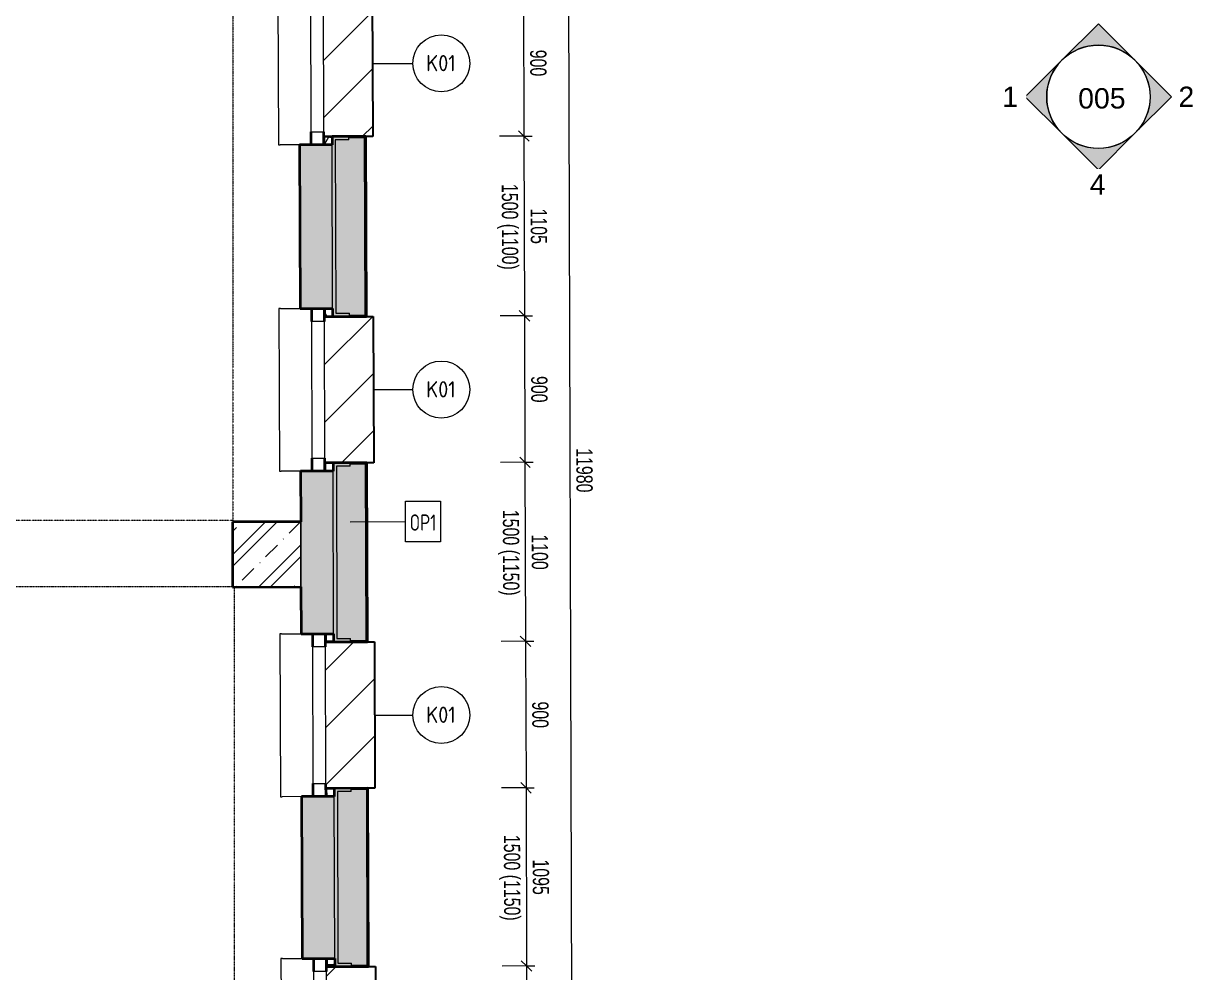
# Model space of a CAD drawing. Header units: millimetres. Extents: x 48671 to 278361, y -45352 to 20466.
# Drawn here: x 76425 to 83670, y -14301 to -8470 of the extents above; entities that cross this region are included whole.
import ezdxf

# ---------------------------------------------------------------- set-up
doc = ezdxf.new("R2010")
doc.units = ezdxf.units.MM
doc.linetypes.add('Dash dot dot', pattern=[5, 2, -1, 0, -1, 0, -1])
for name, color, linetype, lineweight in [('A-ANNO-DIMS', 211, 'Continuous', 9), ('A-ANNO-DIMS-50', 211, 'Continuous', 9), ('A-DETL', 90, 'Continuous', 13), ('A-GENM', 13, 'Continuous', 13), ('A-GLAZ', 151, 'Continuous', 13), ('A-WALL', 113, 'Continuous', 13), ('A-WALL-IDEN', 211, 'Continuous', 9), ('A-WALL-PATT', 111, 'Continuous', 35), ('G-ANNO-SYMB', 111, 'Continuous', 9), ('Q-SPCQ', 91, 'Continuous', 13), ('Q-SPCQ-IDEN', 132, 'Continuous', 9), ('S-COLS', 52, 'Continuous', 13)]:
    doc.layers.add(name, color=color, linetype=linetype, lineweight=lineweight)
doc.styles.add('Arial', font='arial.ttf', dxfattribs={"height": 125})
doc.styles.add('Arial_1', font='arial.ttf', dxfattribs={"width": 0.7, "height": 100})
doc.styles.add('ISOCPEUR', font='isocpeur.ttf', dxfattribs={"width": 0.75, "height": 100})
doc.styles.add('ISOCPEUR_1', font='isocpeur.ttf', dxfattribs={"width": 0.9, "height": 100})
doc.dimstyles.new('Vnitřní_-_průhledné', dxfattribs={"dimscale": 304.8, "dimtxt": 102.02594, "dimasz": 0.213255, "dimexe": 0.164042, "dimexo": 0.0625, "dimgap": 0.032808, "dimtad": 1, "dimdec": 0, "dimrnd": 5, "dimzin": 0, "dimdsep": 46, "dimtxsty": 'Arial_1', "dimblk1": 'OBLIQUE', "dimblk2": 'OBLIQUE', "dimsah": 1, "dimcen": 0.09, "dimdle": 0.164042, "dimazin": 0, "dimtfac": 1, "dimtdec": 4, "dimtix": 1, "dimtmove": 0, "dimatfit": 3, "dimfxl": 0.492126, "dimfxlon": 1, "dimtvp": 1, "dimtolj": 1, "dimtzin": 0, "dimarcsym": 2})

# ---------------------------------------------------------------- blocks, each defined once
blk = doc.blocks.new('OKNO_1k_nadsvetlik - OKNO_1k_nadsvetlik_1000 x 1500-1969491-1NP_NÁVRH B')
at = {"layer": 'A-GLAZ'}
h = blk.add_hatch(dxfattribs=at)
h.set_pattern_fill('FP_87', color=256, style=0, pattern_type=2)
h.set_pattern_definition([(89.818, (-12968.73, -78191.353), (-43.061545, 75.137164), [50, -100]), (149.818, (-12968.57, -78141.353), (-86.601465, 0.27619), [50, -100]), (29.818, (-12968.57, -78141.353), (43.53992, 74.860973), [50, -100])])
h.paths.add_polyline_path([(500, 50), (500, 100), (450, 100), (450, 50), (499.8, 50)])
h.paths.add_polyline_path([(-450, 50), (-450, 100), (-500, 100), (-499.5, 50), (-478.1, 50)])
at = {"layer": 'A-GLAZ', "lineweight": 35}
for p, q in [((-450, 50), (-450, 100)), ((450, 100), (450, 50)), ((-500, 50), (-450, 50)), ((-420, 50), (-500, 50)), ((500, 50), (420, 50)), ((450, 50), (500, 50)), ((-500, -30), (-420, -30)), ((420, -30), (500, -30))]:
    blk.add_line(p, q, dxfattribs=at)
at = {"layer": 'A-GLAZ'}
for p, q in [((420, 50), (-420, 50)), ((-420, 50), (-420, -30)), ((420, -30), (420, 50)), ((-420, -30), (420, -30))]:
    blk.add_line(p, q, dxfattribs=at)
blk = doc.blocks.new('parapet s nosem_vnitní - parapet s nosem_vnitní-1280344-1NP_NÁVRH B')
at = {"layer": 'A-GENM'}
for p, q in [((-500, -190), (-500, -70)), ((500, -70), (500, -190)), ((-500, -190), (-500, -200)), ((-500, -200), (500, -200)), ((500, -200), (500, -190))]:
    blk.add_line(p, q, dxfattribs=at)
blk = doc.blocks.new('parapet_ext - parapet_ext-1802110-1NP_NÁVRH B')
at = {"layer": 'Q-SPCQ'}
h = blk.add_hatch(dxfattribs=at)
h.set_pattern_fill('FP_88', color=11, style=0, pattern_type=2)
h.set_pattern_definition([(134.818, (-12968.73, -78241.35), (-177.3373, -176.2143), [])])
h.paths.add_polyline_path([(450, 0), (450, 300), (-450, 300), (-450, 0), (449.8, 0)])
at = {"layer": 'Q-SPCQ', "color": 21, "lineweight": 25}
for p, q in [((-450, 258), (-450, 300)), ((-450, 300), (450, 300)), ((450, 300), (450, 258))]:
    blk.add_line(p, q, dxfattribs=at)
blk = doc.blocks.new('OKNO_1k_nadsvetlik - OKNO_1k_nadsvetlik_1000 x 1500-V39-1NP_NÁVRH B')
at = {"layer": 'A-GLAZ'}
h = blk.add_hatch(dxfattribs=at)
h.set_pattern_fill('FP_89', color=256, style=0, pattern_type=2)
h.set_pattern_definition([(89.818, (-14963.73, -78191.353), (-43.061545, 75.137164), [50, -100]), (149.818, (-14963.57, -78141.353), (-86.601465, 0.27619), [50, -100]), (29.818, (-14963.57, -78141.353), (43.53992, 74.860973), [50, -100])])
h.paths.add_polyline_path([(500, 50), (500, 100), (450, 100), (450, 50), (499.8, 50)])
h.paths.add_polyline_path([(-450, 50), (-450, 100), (-500, 100), (-499.5, 50), (-470.2, 50)])
at = {"layer": 'A-GLAZ', "lineweight": 35}
for p, q in [((-450, 50), (-450, 100)), ((450, 100), (450, 50)), ((-500, 50), (-450, 50)), ((-420, 50), (-500, 50)), ((500, 50), (420, 50)), ((450, 50), (500, 50)), ((-500, -30), (-420, -30)), ((420, -30), (500, -30))]:
    blk.add_line(p, q, dxfattribs=at)
at = {"layer": 'A-GLAZ'}
for p, q in [((420, 50), (-420, 50)), ((-420, 50), (-420, -30)), ((420, -30), (420, 50)), ((-420, -30), (420, -30))]:
    blk.add_line(p, q, dxfattribs=at)
blk = doc.blocks.new('parapet_ext - parapet_ext-V40-1NP_NÁVRH B')
at = {"layer": 'Q-SPCQ'}
h = blk.add_hatch(dxfattribs=at)
h.set_pattern_fill('FP_90', color=11, style=0, pattern_type=2)
h.set_pattern_definition([(134.818, (-14963.73, -78241.35), (-177.3373, -176.2143), [])])
h.paths.add_polyline_path([(450, 0), (450, 300), (-450, 300), (-450, 0), (420.3, 0)])
at = {"layer": 'Q-SPCQ', "color": 21, "lineweight": 25}
for p, q in [((-450, 258), (-450, 300)), ((-450, 300), (450, 300)), ((450, 300), (450, 258))]:
    blk.add_line(p, q, dxfattribs=at)
blk = doc.blocks.new('OKNO_1k_nadsvetlik - OKNO_1k_nadsvetlik_1000 x 1500-V41-1NP_NÁVRH B')
at = {"layer": 'A-GLAZ'}
h = blk.add_hatch(dxfattribs=at)
h.set_pattern_fill('FP_91', color=256, style=0, pattern_type=2)
h.set_pattern_definition([(89.818, (-10968.73, -78191.353), (-43.061545, 75.137164), [50, -100]), (149.818, (-10968.57, -78141.353), (-86.601465, 0.27619), [50, -100]), (29.818, (-10968.57, -78141.353), (43.53992, 74.860973), [50, -100])])
h.paths.add_polyline_path([(500, 50), (500, 100), (450, 100), (450, 50), (499.8, 50)])
h.paths.add_polyline_path([(-450, 50), (-450, 100), (-500, 100), (-499.5, 50), (-470.2, 50)])
at = {"layer": 'A-GLAZ', "lineweight": 35}
for p, q in [((-450, 50), (-450, 100)), ((450, 100), (450, 50)), ((-500, 50), (-450, 50)), ((-420, 50), (-500, 50)), ((500, 50), (420, 50)), ((450, 50), (500, 50)), ((-500, -30), (-420, -30)), ((420, -30), (500, -30))]:
    blk.add_line(p, q, dxfattribs=at)
at = {"layer": 'A-GLAZ'}
for p, q in [((420, 50), (-420, 50)), ((-420, 50), (-420, -30)), ((420, -30), (420, 50)), ((-420, -30), (420, -30))]:
    blk.add_line(p, q, dxfattribs=at)
blk = doc.blocks.new('parapet_ext - parapet_ext-V42-1NP_NÁVRH B')
at = {"layer": 'Q-SPCQ'}
h = blk.add_hatch(dxfattribs=at)
h.set_pattern_fill('FP_92', color=11, style=0, pattern_type=2)
h.set_pattern_definition([(134.818, (-10968.73, -78241.35), (-177.3373, -176.2143), [])])
h.paths.add_polyline_path([(450, 0), (450, 300), (-450, 300), (-450, 0), (449.8, 0)])
at = {"layer": 'Q-SPCQ', "color": 21, "lineweight": 25}
for p, q in [((-450, 258), (-450, 300)), ((-450, 300), (450, 300)), ((450, 300), (450, 258))]:
    blk.add_line(p, q, dxfattribs=at)
blk = doc.blocks.new('OKNO_1k_nadsvetlik - OKNO_1k_nadsvetlik_1000 x 1500-V43-1NP_NÁVRH B')
at = {"layer": 'A-GLAZ'}
h = blk.add_hatch(dxfattribs=at)
h.set_pattern_fill('FP_93', color=256, style=0, pattern_type=2)
h.set_pattern_definition([(89.818, (-8963.73, -78191.353), (-43.061545, 75.137164), [50, -100]), (149.818, (-8963.57, -78141.353), (-86.601465, 0.27619), [50, -100]), (29.818, (-8963.57, -78141.353), (43.53992, 74.860973), [50, -100])])
h.paths.add_polyline_path([(500, 50), (500, 100), (450, 100), (450, 50), (499.8, 50)])
h.paths.add_polyline_path([(-450, 50), (-450, 100), (-500, 100), (-499.5, 50), (-467.5, 50)])
at = {"layer": 'A-GLAZ', "lineweight": 35}
for p, q in [((-450, 50), (-450, 100)), ((450, 100), (450, 50)), ((-500, 50), (-450, 50)), ((-420, 50), (-500, 50)), ((500, 50), (420, 50)), ((450, 50), (500, 50)), ((-500, -30), (-420, -30)), ((420, -30), (500, -30))]:
    blk.add_line(p, q, dxfattribs=at)
at = {"layer": 'A-GLAZ'}
for p, q in [((420, 50), (-420, 50)), ((-420, 50), (-420, -30)), ((420, -30), (420, 50)), ((-420, -30), (420, -30))]:
    blk.add_line(p, q, dxfattribs=at)
blk = doc.blocks.new('parapet_ext - parapet_ext-V44-1NP_NÁVRH B')
at = {"layer": 'Q-SPCQ'}
h = blk.add_hatch(dxfattribs=at)
h.set_pattern_fill('FP_94', color=11, style=0, pattern_type=2)
h.set_pattern_definition([(134.818, (-8963.73, -78241.35), (-177.3373, -176.2143), [])])
h.paths.add_polyline_path([(450, 0), (450, 300), (-450, 300), (-450, 0), (420.3, 0)])
at = {"layer": 'Q-SPCQ', "color": 21, "lineweight": 25}
for p, q in [((-450, 258), (-450, 300)), ((-450, 300), (450, 300)), ((450, 300), (450, 258))]:
    blk.add_line(p, q, dxfattribs=at)
blk = doc.blocks.new('Pohled - Vyplněná šipka-93341-1NP_NÁVRH B')
at = {"layer": 'G-ANNO-SYMB'}
blk.add_circle((0, 0), 6.35, dxfattribs=at)
blk = doc.blocks.new('Pohled - Vyplněná šipka-94945-1NP_NÁVRH B')
at = {"layer": 'G-ANNO-SYMB'}
h = blk.add_hatch(color=256, dxfattribs=at)
edge = h.paths.add_edge_path()
edge.add_line((0, 8.98), (4.49, 4.49))
edge.add_arc((0, 0), 6.35, 45, 135)
edge.add_line((-4.49, 4.49), (0, 8.98))
for p, q in [((0, 8.98), (-4.49, 4.49)), ((0, 8.98), (-4.49, 4.49)), ((4.49, 4.49), (0, 8.98)), ((4.49, 4.49), (0, 8.98))]:
    blk.add_line(p, q, dxfattribs=at)
blk.add_arc((0, 0), 6.35, 45, 135, dxfattribs=at)
blk = doc.blocks.new('DIMBLOCK33-1NP_NÁVRH B')
at = {"layer": 'A-ANNO-DIMS-50', "lineweight": 18}
for p, q in [((79497.3, -8260.9), (79464.7, -8228.5)), ((79497.3, -8260.9), (79529.9, -8293.3)), ((79500.2, -9160.9), (79467.6, -9128.5)), ((79500.2, -9160.9), (79532.8, -9193.3))]:
    blk.add_line(p, q, dxfattribs=at)
at = {"layer": 'A-ANNO-DIMS-50'}
for p, q in [((79497.3, -8260.9), (79347.3, -8261.4)), ((79497.3, -8260.9), (79547.3, -8260.8)), ((79497.3, -8260.9), (79500.2, -9160.9)), ((79500.2, -9160.9), (79350.2, -9161.4)), ((79500.2, -9160.9), (79550.2, -9160.8))]:
    blk.add_line(p, q, dxfattribs=at)
at = {"layer": 'A-ANNO-DIMS-50', "color": 0, "insert": (79638.3, -8630.4), "char_height": 100, "width": 192.123, "attachment_point": 1, "rotation": 270.18224, "line_spacing_factor": 0.941778, "style": 'Arial_1'}
blk.add_mtext('900', dxfattribs=at)
blk = doc.blocks.new('_Oblique')
at = {"color": 0, "linetype": 'ByBlock', "lineweight": -2}
blk.add_line((-0.5, -0.5), (0.5, 0.5), dxfattribs=at)
blk = doc.blocks.new('DIMBLOCK34-1NP_NÁVRH B')
at = {"layer": 'A-ANNO-DIMS-50'}
for p, q in [((79500.2, -9160.9), (79350.2, -9161.4)), ((79500.2, -9160.9), (79550.2, -9160.8)), ((79500.2, -9160.9), (79503.7, -10265.9)), ((79503.7, -10265.9), (79353.7, -10266.4)), ((79503.7, -10265.9), (79553.7, -10265.7))]:
    blk.add_line(p, q, dxfattribs=at)
at = {"layer": 'A-ANNO-DIMS-50', "lineweight": 18}
for p, q in [((79500.2, -9160.9), (79467.6, -9128.5)), ((79500.2, -9160.9), (79532.8, -9193.3)), ((79503.7, -10265.9), (79471.1, -10233.5)), ((79503.7, -10265.9), (79536.3, -10298.3))]:
    blk.add_line(p, q, dxfattribs=at)
at = {"layer": 'A-ANNO-DIMS-50', "color": 0, "char_height": 100, "attachment_point": 1, "rotation": 270.18224, "line_spacing_factor": 0.941778, "style": 'Arial_1'}
for s, insert, width in [('1500 (1100)', (79464, -9455.3), 619.69), ('1105', (79641.4, -9606.2), 256.164)]:
    blk.add_mtext(s, dxfattribs=dict(at, insert=insert, width=width))
blk = doc.blocks.new('DIMBLOCK35-1NP_NÁVRH B')
at = {"layer": 'A-ANNO-DIMS-50'}
for p, q in [((79503.7, -10265.9), (79353.7, -10266.4)), ((79503.7, -10265.9), (79553.7, -10265.7)), ((79503.7, -10265.9), (79506.6, -11165.9)), ((79506.6, -11165.9), (79356.6, -11166.4)), ((79506.6, -11165.9), (79556.6, -11165.7))]:
    blk.add_line(p, q, dxfattribs=at)
at = {"layer": 'A-ANNO-DIMS-50', "lineweight": 18}
for p, q in [((79503.7, -10265.9), (79471.1, -10233.5)), ((79503.7, -10265.9), (79536.3, -10298.3)), ((79506.6, -11165.9), (79474, -11133.5)), ((79506.6, -11165.9), (79539.2, -11198.3))]:
    blk.add_line(p, q, dxfattribs=at)
at = {"layer": 'A-ANNO-DIMS-50', "color": 0, "insert": (79644.7, -10635.4), "char_height": 100, "width": 192.123, "attachment_point": 1, "rotation": 270.18224, "line_spacing_factor": 0.941778, "style": 'Arial_1'}
blk.add_mtext('900', dxfattribs=at)
blk = doc.blocks.new('DIMBLOCK36-1NP_NÁVRH B')
at = {"layer": 'A-ANNO-DIMS-50', "lineweight": 18}
for p, q in [((79506.6, -11165.9), (79474, -11133.5)), ((79506.6, -11165.9), (79539.2, -11198.3)), ((79510.1, -12265.9), (79477.5, -12233.5)), ((79510.1, -12265.9), (79542.7, -12298.3))]:
    blk.add_line(p, q, dxfattribs=at)
at = {"layer": 'A-ANNO-DIMS-50'}
for p, q in [((79506.6, -11165.9), (79356.6, -11166.4)), ((79506.6, -11165.9), (79556.6, -11165.7)), ((79506.6, -11165.9), (79510.1, -12265.9)), ((79510.1, -12265.9), (79360.1, -12266.4)), ((79510.1, -12265.9), (79560.1, -12265.7))]:
    blk.add_line(p, q, dxfattribs=at)
at = {"layer": 'A-ANNO-DIMS-50', "color": 0, "char_height": 100, "attachment_point": 1, "rotation": 270.18224, "line_spacing_factor": 0.941778, "style": 'Arial_1'}
for s, insert, width in [('1500 (1150)', (79470.4, -11457.8), 619.69), ('1100', (79647.8, -11608.7), 256.164)]:
    blk.add_mtext(s, dxfattribs=dict(at, insert=insert, width=width))
blk = doc.blocks.new('DIMBLOCK37-1NP_NÁVRH B')
at = {"layer": 'A-ANNO-DIMS-50', "lineweight": 18}
for p, q in [((79510.1, -12265.9), (79477.5, -12233.5)), ((79510.1, -12265.9), (79542.7, -12298.3)), ((79512.9, -13165.9), (79480.3, -13133.5)), ((79512.9, -13165.9), (79545.5, -13198.3))]:
    blk.add_line(p, q, dxfattribs=at)
at = {"layer": 'A-ANNO-DIMS-50'}
for p, q in [((79510.1, -12265.9), (79360.1, -12266.4)), ((79510.1, -12265.9), (79560.1, -12265.7)), ((79510.1, -12265.9), (79512.9, -13165.9)), ((79512.9, -13165.9), (79362.9, -13166.4)), ((79512.9, -13165.9), (79562.9, -13165.7))]:
    blk.add_line(p, q, dxfattribs=at)
at = {"layer": 'A-ANNO-DIMS-50', "color": 0, "insert": (79651.1, -12635.4), "char_height": 100, "width": 192.123, "attachment_point": 1, "rotation": 270.18224, "line_spacing_factor": 0.941778, "style": 'Arial_1'}
blk.add_mtext('900', dxfattribs=at)
blk = doc.blocks.new('DIMBLOCK38-1NP_NÁVRH B')
at = {"layer": 'A-ANNO-DIMS-50'}
for p, q in [((79512.9, -13165.9), (79362.9, -13166.4)), ((79512.9, -13165.9), (79562.9, -13165.7)), ((79512.9, -13165.9), (79516.4, -14260.9)), ((79516.4, -14260.9), (79366.4, -14261.4)), ((79516.4, -14260.9), (79566.4, -14260.7))]:
    blk.add_line(p, q, dxfattribs=at)
at = {"layer": 'A-ANNO-DIMS-50', "lineweight": 18}
for p, q in [((79512.9, -13165.9), (79480.3, -13133.5)), ((79512.9, -13165.9), (79545.5, -13198.3)), ((79516.4, -14260.9), (79483.8, -14228.5)), ((79516.4, -14260.9), (79549, -14293.3))]:
    blk.add_line(p, q, dxfattribs=at)
at = {"layer": 'A-ANNO-DIMS-50', "color": 0, "char_height": 100, "attachment_point": 1, "rotation": 270.18224, "line_spacing_factor": 0.941778, "style": 'Arial_1'}
for s, insert, width in [('1500 (1150)', (79476.7, -13455.3), 619.69), ('1095', (79654.2, -13606.2), 256.164)]:
    blk.add_mtext(s, dxfattribs=dict(at, insert=insert, width=width))
blk = doc.blocks.new('DIMBLOCK39-1NP_NÁVRH B')
at = {"layer": 'A-ANNO-DIMS-50'}
for p, q in [((79516.4, -14260.9), (79366.4, -14261.4)), ((79516.4, -14260.9), (79566.4, -14260.7)), ((79516.4, -14260.9), (79519.3, -15160.9)), ((79519.3, -15160.9), (79369.3, -15161.4)), ((79519.3, -15160.9), (79569.3, -15160.7))]:
    blk.add_line(p, q, dxfattribs=at)
at = {"layer": 'A-ANNO-DIMS-50', "lineweight": 18}
for p, q in [((79516.4, -14260.9), (79483.8, -14228.5)), ((79516.4, -14260.9), (79549, -14293.3)), ((79519.3, -15160.9), (79486.7, -15128.5)), ((79519.3, -15160.9), (79551.9, -15193.3))]:
    blk.add_line(p, q, dxfattribs=at)
at = {"layer": 'A-ANNO-DIMS-50', "color": 0, "insert": (79657.4, -14630.4), "char_height": 100, "width": 192.123, "attachment_point": 1, "rotation": 270.18224, "line_spacing_factor": 0.941778, "style": 'Arial_1'}
blk.add_mtext('900', dxfattribs=at)
blk = doc.blocks.new('Popiska speciální vybavení - Popiska okna_Bublina-1426311-1NP_NÁVRH B')
at = {"layer": 'Q-SPCQ-IDEN'}
blk.add_circle((0, 0), 3.5, dxfattribs=at)
blk = doc.blocks.new('DIMBLOCK196-1NP_NÁVRH B')
at = {"layer": 'A-ANNO-DIMS-50', "lineweight": 18}
for p, q in [((79763.4, -5222.3), (79730.8, -5189.9)), ((79763.4, -5222.3), (79796, -5254.7)), ((79801.5, -17203.7), (79768.9, -17171.3)), ((79801.5, -17203.7), (79834.1, -17236.1))]:
    blk.add_line(p, q, dxfattribs=at)
at = {"layer": 'A-ANNO-DIMS-50'}
for p, q in [((79763.2, -5172.3), (79801.6, -17253.7)), ((79763.4, -5222.3), (79613.4, -5222.8)), ((79763.4, -5222.3), (79813.4, -5222.2)), ((79801.5, -17203.7), (79651.5, -17204.2)), ((79801.5, -17203.7), (79851.5, -17203.6))]:
    blk.add_line(p, q, dxfattribs=at)
at = {"layer": 'A-ANNO-DIMS-50', "color": 0, "insert": (79921.8, -11079.2), "char_height": 100, "width": 320.204, "attachment_point": 1, "rotation": 270.18224, "line_spacing_factor": 0.941778, "style": 'Arial_1'}
blk.add_mtext('11980', dxfattribs=at)

msp = doc.modelspace()

# ---------------------------------------------------------------- hatches: boundary and pattern name
at = {"layer": 'A-WALL-PATT', "lineweight": 13}
h = msp.add_hatch(dxfattribs=at)
h.set_pattern_fill('FP_7', color=256, angle=45, style=0, pattern_type=2)
h.set_pattern_definition([(135.182, (78326.96, -11070.65), (-143.227, -144.14), []), (90.182, (78258.93, -10841.92), (-144.1397, 143.227), [25.4, -261.968]), (135.182, (78258.85, -10816.52), (-143.227, -144.14), [25.4, -177.8]), (180.182, (78240.83, -10798.62), (-143.227, -144.1397), [25.4, -261.968]), (225.182, (78215.43, -10798.7), (144.14, -143.227), [25.4, -177.8]), (90.182, (78197.61, -10842.11), (-144.1397, 143.227), [25.4, -261.968]), (135.182, (78215.63, -10860.02), (-143.227, -144.14), [25.4, -177.8]), (180.182, (78241.03, -10859.94), (-143.227, -144.1397), [25.4, -261.968]), (225.182, (78258.93, -10841.92), (144.14, -143.227), [25.4, -177.8]), (135.182, (78174.18, -10775.6), (-143.227, -144.14), [50.8, -152.4])])
h.paths.add_polyline_path([(78249.8, -17408.3), (78347.1, -17408.3), (78340.1, -15214.6), (78140.1, -15215.3), (78147.1, -17408.3)])
h.paths.add_polyline_path([(78137, -14215.3), (78337, -14214.6), (78333.8, -13219.6), (78133.8, -13220.3), (78137, -14214.6)])
h.paths.add_polyline_path([(78130.6, -12220.3), (78330.6, -12219.6), (78327.4, -11219.7), (78127.4, -11220.3), (78130.6, -12219.6)])
h.paths.add_polyline_path([(78124.3, -10220.3), (78324.3, -10219.7), (78321.1, -9214.7), (78121.1, -9215.3), (78124.3, -10219.7)])
h.paths.add_polyline_path([(78117.9, -8215.3), (78317.9, -8214.7), (78314.7, -7214.7), (78114.7, -7215.3), (78117.9, -8214.7)])
h.paths.add_polyline_path([(78111.5, -6215.3), (78311.5, -6214.7), (78308.1, -5211.6), (78108.3, -5213.1), (78111.5, -6214.7)])
at = {"layer": 'A-WALL-PATT'}
h = msp.add_hatch(color=11, dxfattribs=at)
h.paths.add_polyline_path([(78346.4, -17188.3), (78366.4, -17188.3), (78360, -15184.6), (78444, -15184.3), (78444, -15164.3), (78340, -15164.6), (78345.8, -17008.3)])
h.paths.add_polyline_path([(78337.1, -14264.6), (78441.1, -14264.3), (78441.1, -14244.3), (78357.1, -14244.3), (78353.7, -13189.6), (78437.7, -13189.3), (78437.6, -13169.3), (78333.6, -13169.6), (78337.1, -14244.6)])
h.paths.add_polyline_path([(78330.8, -12269.6), (78434.8, -12269.3), (78434.7, -12249.3), (78350.7, -12249.3), (78347.3, -11189.6), (78431.3, -11189.3), (78431.3, -11169.3), (78327.3, -11169.7), (78330.7, -12249.6)])
h.paths.add_polyline_path([(78324.4, -10269.7), (78428.4, -10269.3), (78428.3, -10249.3), (78344.3, -10249.3), (78341, -9184.6), (78425, -9184.3), (78424.9, -9164.3), (78320.9, -9164.7), (78324.4, -10249.6)])
h.paths.add_polyline_path([(78318, -8264.7), (78422, -8264.3), (78422, -8244.3), (78338, -8244.3), (78334.6, -7184.6), (78418.6, -7184.3), (78418.5, -7164.3), (78314.5, -7164.7), (78318, -8247.3)])
h.paths.add_polyline_path([(78311.7, -6264.7), (78415.7, -6264.3), (78415.6, -6244.3), (78331.6, -6244.3), (78328.4, -5226.9), (78308.4, -5227), (78311.6, -6244.6)])
at = {"layer": 'A-WALL-PATT', "lineweight": 13}
h = msp.add_hatch(dxfattribs=at)
h.set_pattern_fill('FP_8', color=11, style=0, pattern_type=2)
h.set_pattern_definition([(45, (0, 0), (0.0007, 353.5527), []), (315, (0, 0), (353.5527, -0.0007), []), (270, (153.68, 9.56), (176.771, -176.771), [19.139, -334.416]), (270, (199.87, 9.56), (176.771, -176.771), [19.139, -334.416]), (0, (166.57, 23.1), (176.771, 176.771), [19.139, -334.416]), (0, (166.57, -23.1), (176.771, 176.771), [19.139, -334.416]), (45, (153.68, 9.56), (0.0007, 353.5527), [19.139, -230.861]), (45, (186.35, -23.1), (0.0007, 353.5527), [19.139, -230.861]), (315, (186.35, 23.1), (353.5527, -0.0007), [19.139, -230.861]), (315, (153.68, -9.56), (353.5527, -0.0007), [19.139, -230.861])])
h.paths.add_polyline_path([(78545.8, -17008.3), (78540, -15172), (78444, -15172.3), (78444, -15184.3), (78360, -15184.6), (78365.8, -17008.3), (78454.2, -17008.3)])
h.paths.add_polyline_path([(78441.1, -14256.3), (78537.1, -14256), (78533.7, -13177), (78437.7, -13177.3), (78437.7, -13189.3), (78353.7, -13189.6), (78357.1, -14244.6), (78441.1, -14244.3)])
h.paths.add_polyline_path([(78434.7, -12261.3), (78530.7, -12261), (78527.3, -11177), (78431.3, -11177.3), (78431.3, -11189.3), (78347.3, -11189.6), (78350.7, -12249.6), (78434.7, -12249.3)])
h.paths.add_polyline_path([(78428.4, -10261.3), (78524.4, -10261), (78520.9, -9172), (78424.9, -9172.3), (78425, -9184.3), (78341, -9184.6), (78344.3, -10249.6), (78428.3, -10249.3)])
h.paths.add_polyline_path([(78422, -8256.3), (78518, -8256), (78514.6, -7172), (78418.6, -7172.3), (78418.6, -7184.3), (78334.6, -7184.6), (78338, -8244.6), (78422, -8244.3), (78422, -8247.3)])
h.paths.add_polyline_path([(78415.6, -6256.3), (78511.6, -6256), (78508.4, -5234.3), (78328.4, -5234.9), (78331.6, -6244.6), (78415.6, -6244.3)])
at = {"layer": 'S-COLS'}
h = msp.add_hatch(dxfattribs=at)
h.set_pattern_fill('FP_26', color=256, style=0, pattern_type=2)
h.set_pattern_definition([(45, (0, 0), (-179.6051, 179.6051), []), (45, (71.84, 0), (-179.6051, 179.6051), []), (45, (215.53, 0), (-107.7631, 251.4472), [101.6, -50.8, 1.676, -49.124])])
h.paths.add_polyline_path([(77709.7, -11932.5), (78129.7, -11931.2), (78128.4, -11531.2), (77708.4, -11532.5), (77708.6, -11576)])

# ---------------------------------------------------------------- linework, layer by layer
at = {"layer": 'A-DETL', "linetype": 'Dash dot dot'}
for p, q in [((77710.7, -5950), (77710.7, -11521.9)), ((72110.1, -11521.9), (77710.7, -11521.9)), ((72123.7, -11928.2), (77720, -11928.2)), ((77720, -11928.2), (77720, -15621.9))]:
    msp.add_line(p, q, dxfattribs=at)
at = {"layer": 'A-WALL', "color": 1, "lineweight": 35}
for p, q in [((78528.9, -9164), (78320.9, -9164.7)), ((78320.9, -9164.7), (78321.1, -9214.7)), ((78532.4, -10269), (78528.9, -9164)), ((78324.3, -10219.7), (78324.4, -10269.7)), ((78324.4, -10269.7), (78532.4, -10269)), ((78535.3, -11169), (78327.3, -11169.7)), ((78327.3, -11169.7), (78327.4, -11219.7)), ((78538.8, -12269), (78535.3, -11169)), ((78330.6, -12219.6), (78330.8, -12269.6)), ((78330.8, -12269.6), (78538.8, -12269)), ((78541.6, -13169), (78333.6, -13169.6)), ((78333.6, -13169.6), (78333.8, -13219.6)), ((78545.1, -14264), (78541.6, -13169)), ((78337, -14214.6), (78337.1, -14264.6)), ((78337.1, -14264.6), (78545.1, -14264))]:
    msp.add_line(p, q, dxfattribs=at)
at = {"layer": 'A-WALL', "color": 10}
for p, q in [((78425, -9184.3), (78341, -9184.6)), ((78341, -9184.6), (78344.3, -10249.6)), ((78425, -9184.3), (78424.9, -9164.3)), ((78525.9, -9167), (78424.9, -9167.3)), ((78520.9, -9172), (78424.9, -9172.3)), ((78524.4, -10261), (78520.9, -9172)), ((78529.4, -10266), (78525.9, -9167)), ((78344.3, -10249.6), (78428.3, -10249.3)), ((78428.4, -10269.3), (78428.3, -10249.3)), ((78428.4, -10261.3), (78524.4, -10261)), ((78428.4, -10266.3), (78529.4, -10266)), ((78431.3, -11189.3), (78347.3, -11189.6)), ((78347.3, -11189.6), (78350.7, -12249.6)), ((78431.3, -11189.3), (78431.3, -11169.3)), ((78532.3, -11172), (78431.3, -11172.3)), ((78527.3, -11177), (78431.3, -11177.3)), ((78530.7, -12261), (78527.3, -11177)), ((78535.8, -12266), (78532.3, -11172)), ((78350.7, -12249.6), (78434.7, -12249.3)), ((78434.8, -12269.3), (78434.7, -12249.3)), ((78434.7, -12261.3), (78530.7, -12261)), ((78434.8, -12266.3), (78535.8, -12266)), ((78437.7, -13189.3), (78437.6, -13169.3)), ((78538.6, -13172), (78437.6, -13172.3)), ((78533.7, -13177), (78437.7, -13177.3)), ((78537.1, -14256), (78533.7, -13177)), ((78542.1, -14261), (78538.6, -13172)), ((78437.7, -13189.3), (78353.7, -13189.6)), ((78353.7, -13189.6), (78357.1, -14244.6)), ((78357.1, -14244.6), (78441.1, -14244.3)), ((78441.1, -14264.3), (78441.1, -14244.3)), ((78441.1, -14256.3), (78537.1, -14256)), ((78441.1, -14261.3), (78542.1, -14261))]:
    msp.add_line(p, q, dxfattribs=at)
at = {"layer": 'A-WALL', "lineweight": 35}
for p, q in [((78321.1, -9214.7), (78121.1, -9215.3)), ((78121.1, -9215.3), (78124.3, -10220.3)), ((78124.3, -10220.3), (78324.3, -10219.7)), ((78327.4, -11219.7), (78127.4, -11220.3)), ((78127.4, -11220.3), (78128.4, -11531.2)), ((78129.7, -11931.2), (78130.6, -12220.3)), ((78130.6, -12220.3), (78330.6, -12219.6)), ((78333.8, -13219.6), (78133.8, -13220.3)), ((78133.8, -13220.3), (78137, -14215.3)), ((78137, -14215.3), (78337, -14214.6))]:
    msp.add_line(p, q, dxfattribs=at)
at = {"layer": 'A-WALL'}
for p, q in [((78324.3, -10219.7), (78321.1, -9214.7)), ((78330.6, -12219.6), (78327.4, -11219.7)), ((78128.4, -11531.2), (78129.7, -11931.2)), ((78337, -14214.6), (78333.8, -13219.6))]:
    msp.add_line(p, q, dxfattribs=at)
at = {"layer": 'A-WALL-IDEN'}
msp.add_line((78432.4, -11530.9), (78772.7, -11529.8), dxfattribs=at)
at = {"layer": 'A-WALL-IDEN', "flags": 128}
msp.add_lwpolyline([(78772.7, -11405.6), (78986.5, -11405.6), (78986.5, -11654.1), (78772.7, -11654.1)], close=True, dxfattribs=at)
at = {"layer": 'Q-SPCQ-IDEN'}
for p, q in [((78570.9, -8714.3), (78817.1, -8714.3)), ((78577.3, -10719.3), (78817.1, -10718.8)), ((78583.6, -12719.3), (78817.1, -12718.8))]:
    msp.add_line(p, q, dxfattribs=at)
at = {"layer": 'S-COLS', "lineweight": 35}
for p, q in [((78128.4, -11531.2), (77708.4, -11532.5)), ((77708.4, -11532.5), (77709.7, -11932.5)), ((77709.7, -11932.5), (78129.7, -11931.2))]:
    msp.add_line(p, q, dxfattribs=at)
at = {"layer": 'S-COLS'}
msp.add_line((78129.7, -11931.2), (78128.4, -11531.2), dxfattribs=at)

# ---------------------------------------------------------------- block references
at = {"layer": 'A-GENM', "rotation": 270.1822411447607}
for p in [(78189.5, -8715.1), (78195.8, -10720.1), (78202.2, -12720.1), (78208.6, -14715)]:
    msp.add_blockref('parapet s nosem_vnitní - parapet s nosem_vnitní-1280344-1NP_NÁVRH B', p, dxfattribs=at)
at = {"layer": 'A-GLAZ', "rotation": 270.1822411447607}
for name, p in [('OKNO_1k_nadsvetlik - OKNO_1k_nadsvetlik_1000 x 1500-V43-1NP_NÁVRH B', (78219.5, -8715)), ('OKNO_1k_nadsvetlik - OKNO_1k_nadsvetlik_1000 x 1500-V41-1NP_NÁVRH B', (78225.8, -10720)), ('OKNO_1k_nadsvetlik - OKNO_1k_nadsvetlik_1000 x 1500-1969491-1NP_NÁVRH B', (78232.2, -12720)), ('OKNO_1k_nadsvetlik - OKNO_1k_nadsvetlik_1000 x 1500-V39-1NP_NÁVRH B', (78238.6, -14715))]:
    msp.add_blockref(name, p, dxfattribs=at)
at = {"layer": 'G-ANNO-SYMB', "xscale": 49.99999999999998, "yscale": 49.99999999999998, "zscale": 49.99999999999998}
for name in ['Pohled - Vyplněná šipka-94945-1NP_NÁVRH B', 'Pohled - Vyplněná šipka-94945-1NP_NÁVRH B', 'Pohled - Vyplněná šipka-94945-1NP_NÁVRH B', 'Pohled - Vyplněná šipka-93341-1NP_NÁVRH B']:
    msp.add_blockref(name, (83030.3, -8919.6), dxfattribs=at)
at = {"layer": 'G-ANNO-SYMB', "xscale": 49.99999999999998, "yscale": 49.99999999999998, "zscale": 49.99999999999998, "rotation": 90}
msp.add_blockref('Pohled - Vyplněná šipka-94945-1NP_NÁVRH B', (83030.3, -8919.6), dxfattribs=at)
at = {"layer": 'G-ANNO-SYMB', "extrusion": (0, 0, -1), "xscale": 49.99999999999998, "yscale": 49.99999999999998, "zscale": 49.99999999999998, "rotation": 180}
msp.add_blockref('Pohled - Vyplněná šipka-94945-1NP_NÁVRH B', (-83030.3, -8919.6), dxfattribs=at)
at = {"layer": 'Q-SPCQ', "color": 21, "lineweight": 25, "rotation": 270.1822411447607}
for name, p in [('parapet_ext - parapet_ext-V44-1NP_NÁVRH B', (78269.5, -8714.8)), ('parapet_ext - parapet_ext-V42-1NP_NÁVRH B', (78275.8, -10719.8)), ('parapet_ext - parapet_ext-1802110-1NP_NÁVRH B', (78282.2, -12719.8)), ('parapet_ext - parapet_ext-V40-1NP_NÁVRH B', (78288.6, -14714.8))]:
    msp.add_blockref(name, p, dxfattribs=at)
at = {"layer": 'Q-SPCQ-IDEN', "xscale": 49.99999999999998, "yscale": 49.99999999999998, "zscale": 49.99999999999998}
for p in [(78992.1, -8714.3), (78992.1, -10718.8), (78992.1, -12718.8)]:
    msp.add_blockref('Popiska speciální vybavení - Popiska okna_Bublina-1426311-1NP_NÁVRH B', p, dxfattribs=at)

# ---------------------------------------------------------------- texts
at = {"layer": 'A-WALL-IDEN', "insert": (78797.7, -11486), "char_height": 100, "width": 195.411, "attachment_point": 1, "style": 'ISOCPEUR'}
msp.add_mtext('OP1', dxfattribs=at)
at = {"layer": 'Q-SPCQ-IDEN', "char_height": 100, "width": 223.671, "attachment_point": 1, "style": 'ISOCPEUR_1'}
for insert in [(78899.1, -8662.8), (78899.1, -10667.3), (78899.1, -12667.3)]:
    msp.add_mtext('K01', dxfattribs=dict(at, insert=insert))

# ---------------------------------------------------------------- dimensions: what is measured, and where the dimension line sits
at = {"layer": 'A-ANNO-DIMS'}
for base, p1, p2, override, picture, middle in [((79801.5, -17203.7), (79613.4, -5222.8), (79651.5, -17204.2), {"dimpost": '<>', "dimfxl": 11981.443902}, 'DIMBLOCK196-1NP_NÁVRH B', (79843.5, -11212.8)), ((79500.2, -9160.9), (79347.3, -8261.4), (79350.2, -9161.4), {"dimpost": '<>', "dimfxl": 900}, 'DIMBLOCK33-1NP_NÁVRH B', (79559.8, -8710.7)), ((79506.6, -11165.9), (79353.7, -10266.4), (79356.6, -11166.4), {"dimpost": '<>', "dimfxl": 900}, 'DIMBLOCK35-1NP_NÁVRH B', (79566.2, -10715.7)), ((79512.9, -13165.9), (79360.1, -12266.4), (79362.9, -13166.4), {"dimpost": '<>', "dimfxl": 900}, 'DIMBLOCK37-1NP_NÁVRH B', (79572.6, -12715.7)), ((79519.3, -15160.9), (79366.4, -14261.4), (79369.3, -15161.4), {"dimpost": '<>', "dimfxl": 900}, 'DIMBLOCK39-1NP_NÁVRH B', (79578.9, -14710.7))]:
    dim = msp.add_linear_dim(base=base, p1=p1, p2=p2, angle=270.18224, dimstyle='Vnitřní_-_průhledné', override=override, dxfattribs=at)
    dim.commit()
    dim.dimension.update_dxf_attribs({"geometry": picture, "text_midpoint": middle})
for base, p1, p2, text, override, picture, middle in [((79503.7, -10265.9), (79350.2, -9161.4), (79353.7, -10266.4), '<>\\X1500 (1100)', {"dimpost": '<>', "dimfxl": 1105}, 'DIMBLOCK34-1NP_NÁVRH B', (79502, -9713.4)), ((79510.1, -12265.9), (79356.6, -11166.4), (79360.1, -12266.4), '<>\\X1500 (1150)', {"dimpost": '<>', "dimfxl": 1100}, 'DIMBLOCK36-1NP_NÁVRH B', (79508.3, -11715.9)), ((79516.4, -14260.9), (79362.9, -13166.4), (79366.4, -14261.4), '<>\\X1500 (1150)', {"dimpost": '<>', "dimfxl": 1095}, 'DIMBLOCK38-1NP_NÁVRH B', (79514.7, -13713.4))]:
    dim = msp.add_linear_dim(base=base, p1=p1, p2=p2, angle=270.18224, text=text, dimstyle='Vnitřní_-_průhledné', override=override, dxfattribs=at)
    dim.commit()
    dim.dimension.update_dxf_attribs({"geometry": picture, "text_midpoint": middle})

# ---------------------------------------------------------------- next in the draw order: texts
at = {"layer": 'G-ANNO-SYMB', "char_height": 125, "attachment_point": 1, "style": 'Arial', "bg_fill": 3, "box_fill_scale": 1.25, "bg_fill_color": 256, "bg_fill_true_color": 13158600, "bg_fill_transparency": 0}
for s, insert, width in [('\\fArial|b0|i0|c238|p34|;1', (82439.4, -8857.2), 116.245), ('108', (82905.9, -8866.7), 348.734), ('\\fArial|b0|i0|c238|p34|;4', (82977.7, -9395.5), 116.245)]:
    msp.add_mtext(s, dxfattribs=dict(at, insert=insert, width=width))

# ---------------------------------------------------------------- next in the draw order: block references
at = {"layer": 'G-ANNO-SYMB', "xscale": 49.99999999999998, "yscale": 49.99999999999998, "zscale": 49.99999999999998}
msp.add_blockref('Pohled - Vyplněná šipka-93341-1NP_NÁVRH B', (83030.3, -8919.6), dxfattribs=at)
at = {"layer": 'G-ANNO-SYMB', "xscale": 49.99999999999998, "yscale": 49.99999999999998, "zscale": 49.99999999999998, "rotation": 90}
msp.add_blockref('Pohled - Vyplněná šipka-94945-1NP_NÁVRH B', (83030.3, -8919.6), dxfattribs=at)
at = {"layer": 'G-ANNO-SYMB', "extrusion": (0, 0, -1), "xscale": 49.99999999999998, "yscale": 49.99999999999998, "zscale": 49.99999999999998, "rotation": 180}
msp.add_blockref('Pohled - Vyplněná šipka-94945-1NP_NÁVRH B', (-83030.3, -8919.6), dxfattribs=at)

# ---------------------------------------------------------------- next in the draw order: texts
at = {"layer": 'G-ANNO-SYMB', "char_height": 125, "attachment_point": 1, "style": 'Arial', "bg_fill": 3, "box_fill_scale": 1.25, "bg_fill_color": 256, "bg_fill_true_color": 13158600, "bg_fill_transparency": 0}
for s, insert, width in [('\\fArial|b0|i0|c238|p34|;1', (82439.4, -8857.2), 116.245), ('116', (82905.9, -8866.7), 348.734), ('\\fArial|b0|i0|c238|p34|;4', (82977.7, -9395.5), 116.245)]:
    msp.add_mtext(s, dxfattribs=dict(at, insert=insert, width=width))

# ---------------------------------------------------------------- next in the draw order: block references
at = {"layer": 'G-ANNO-SYMB', "xscale": 49.99999999999998, "yscale": 49.99999999999998, "zscale": 49.99999999999998}
msp.add_blockref('Pohled - Vyplněná šipka-93341-1NP_NÁVRH B', (83030.3, -8919.6), dxfattribs=at)
at = {"layer": 'G-ANNO-SYMB', "xscale": 49.99999999999998, "yscale": 49.99999999999998, "zscale": 49.99999999999998, "rotation": 90}
msp.add_blockref('Pohled - Vyplněná šipka-94945-1NP_NÁVRH B', (83030.3, -8919.6), dxfattribs=at)
at = {"layer": 'G-ANNO-SYMB', "extrusion": (0, 0, -1), "xscale": 49.99999999999998, "yscale": 49.99999999999998, "zscale": 49.99999999999998, "rotation": 180}
msp.add_blockref('Pohled - Vyplněná šipka-94945-1NP_NÁVRH B', (-83030.3, -8919.6), dxfattribs=at)

# ---------------------------------------------------------------- next in the draw order: texts
at = {"layer": 'G-ANNO-SYMB', "char_height": 125, "attachment_point": 1, "style": 'Arial', "bg_fill": 3, "box_fill_scale": 1.25, "bg_fill_color": 256, "bg_fill_true_color": 13158600, "bg_fill_transparency": 0}
for s, insert, width in [('\\fArial|b0|i0|c238|p34|;1', (82439.4, -8857.2), 116.245), ('116', (82905.9, -8866.7), 348.734), ('\\fArial|b0|i0|c238|p34|;4', (82977.7, -9395.5), 116.245)]:
    msp.add_mtext(s, dxfattribs=dict(at, insert=insert, width=width))

# ---------------------------------------------------------------- next in the draw order: block references
at = {"layer": 'G-ANNO-SYMB', "xscale": 49.99999999999998, "yscale": 49.99999999999998, "zscale": 49.99999999999998}
msp.add_blockref('Pohled - Vyplněná šipka-93341-1NP_NÁVRH B', (83030.3, -8919.6), dxfattribs=at)
at = {"layer": 'G-ANNO-SYMB', "extrusion": (0, 0, -1), "xscale": 49.99999999999998, "yscale": 49.99999999999998, "zscale": 49.99999999999998, "rotation": 90.00000000000053}
msp.add_blockref('Pohled - Vyplněná šipka-94945-1NP_NÁVRH B', (-83030.3, -8919.6), dxfattribs=at)

# ---------------------------------------------------------------- next in the draw order: texts
at = {"layer": 'G-ANNO-SYMB', "char_height": 125, "attachment_point": 1, "style": 'Arial', "bg_fill": 3, "box_fill_scale": 1.25, "bg_fill_color": 256, "bg_fill_true_color": 13158600, "bg_fill_transparency": 0}
for s, insert, width in [('116', (82905.9, -8866.7), 348.734), ('\\fArial|b0|i0|c238|p34|;2', (83522.2, -8857.2), 116.245)]:
    msp.add_mtext(s, dxfattribs=dict(at, insert=insert, width=width))

# ---------------------------------------------------------------- next in the draw order: block references
at = {"layer": 'G-ANNO-SYMB', "xscale": 49.99999999999998, "yscale": 49.99999999999998, "zscale": 49.99999999999998}
msp.add_blockref('Pohled - Vyplněná šipka-93341-1NP_NÁVRH B', (83030.3, -8919.6), dxfattribs=at)

# ---------------------------------------------------------------- next in the draw order: texts
at = {"layer": 'G-ANNO-SYMB', "insert": (82905.9, -8866.7), "char_height": 125, "width": 348.734, "attachment_point": 1, "style": 'Arial', "bg_fill": 3, "box_fill_scale": 1.25, "bg_fill_color": 256, "bg_fill_true_color": 13158600, "bg_fill_transparency": 0}
msp.add_mtext('116', dxfattribs=at)

# ---------------------------------------------------------------- next in the draw order: block references
at = {"layer": 'G-ANNO-SYMB', "xscale": 49.99999999999998, "yscale": 49.99999999999998, "zscale": 49.99999999999998}
msp.add_blockref('Pohled - Vyplněná šipka-93341-1NP_NÁVRH B', (83030.3, -8919.6), dxfattribs=at)

# ---------------------------------------------------------------- next in the draw order: texts
at = {"layer": 'G-ANNO-SYMB', "insert": (82905.9, -8866.7), "char_height": 125, "width": 348.734, "attachment_point": 1, "style": 'Arial', "bg_fill": 3, "box_fill_scale": 1.25, "bg_fill_color": 256, "bg_fill_true_color": 13158600, "bg_fill_transparency": 0}
msp.add_mtext('005', dxfattribs=at)

# ---------------------------------------------------------------- next in the draw order: block references
at = {"layer": 'G-ANNO-SYMB', "xscale": 49.99999999999998, "yscale": 49.99999999999998, "zscale": 49.99999999999998}
msp.add_blockref('Pohled - Vyplněná šipka-93341-1NP_NÁVRH B', (83030.3, -8919.6), dxfattribs=at)

# ---------------------------------------------------------------- next in the draw order: texts
at = {"layer": 'G-ANNO-SYMB', "insert": (82905.9, -8866.7), "char_height": 125, "width": 348.734, "attachment_point": 1, "style": 'Arial', "bg_fill": 3, "box_fill_scale": 1.25, "bg_fill_color": 256, "bg_fill_true_color": 13158600, "bg_fill_transparency": 0}
msp.add_mtext('005', dxfattribs=at)

# ---------------------------------------------------------------- next in the draw order: block references
at = {"layer": 'G-ANNO-SYMB', "xscale": 49.99999999999998, "yscale": 49.99999999999998, "zscale": 49.99999999999998}
msp.add_blockref('Pohled - Vyplněná šipka-93341-1NP_NÁVRH B', (83030.3, -8919.6), dxfattribs=at)
at = {"layer": 'G-ANNO-SYMB', "extrusion": (0, 0, -1), "xscale": 49.99999999999998, "yscale": 49.99999999999998, "zscale": 49.99999999999998, "rotation": 90.00000000000053}
msp.add_blockref('Pohled - Vyplněná šipka-94945-1NP_NÁVRH B', (-83030.3, -8919.6), dxfattribs=at)

# ---------------------------------------------------------------- next in the draw order: texts
at = {"layer": 'G-ANNO-SYMB', "char_height": 125, "attachment_point": 1, "style": 'Arial', "bg_fill": 3, "box_fill_scale": 1.25, "bg_fill_color": 256, "bg_fill_true_color": 13158600, "bg_fill_transparency": 0}
for s, insert, width in [('005', (82905.9, -8866.7), 348.734), ('\\fArial|b0|i0|c238|p34|;2', (83522.2, -8857.2), 116.245)]:
    msp.add_mtext(s, dxfattribs=dict(at, insert=insert, width=width))

# ---------------------------------------------------------------- next in the draw order: block references
at = {"layer": 'G-ANNO-SYMB', "xscale": 49.99999999999998, "yscale": 49.99999999999998, "zscale": 49.99999999999998}
msp.add_blockref('Pohled - Vyplněná šipka-93341-1NP_NÁVRH B', (83030.3, -8919.6), dxfattribs=at)

# ---------------------------------------------------------------- next in the draw order: texts
at = {"layer": 'G-ANNO-SYMB', "insert": (82905.9, -8866.7), "char_height": 125, "width": 348.734, "attachment_point": 1, "style": 'Arial', "bg_fill": 3, "box_fill_scale": 1.25, "bg_fill_color": 256, "bg_fill_true_color": 13158600, "bg_fill_transparency": 0}
msp.add_mtext('005', dxfattribs=at)

doc.saveas('drawing.dxf')
